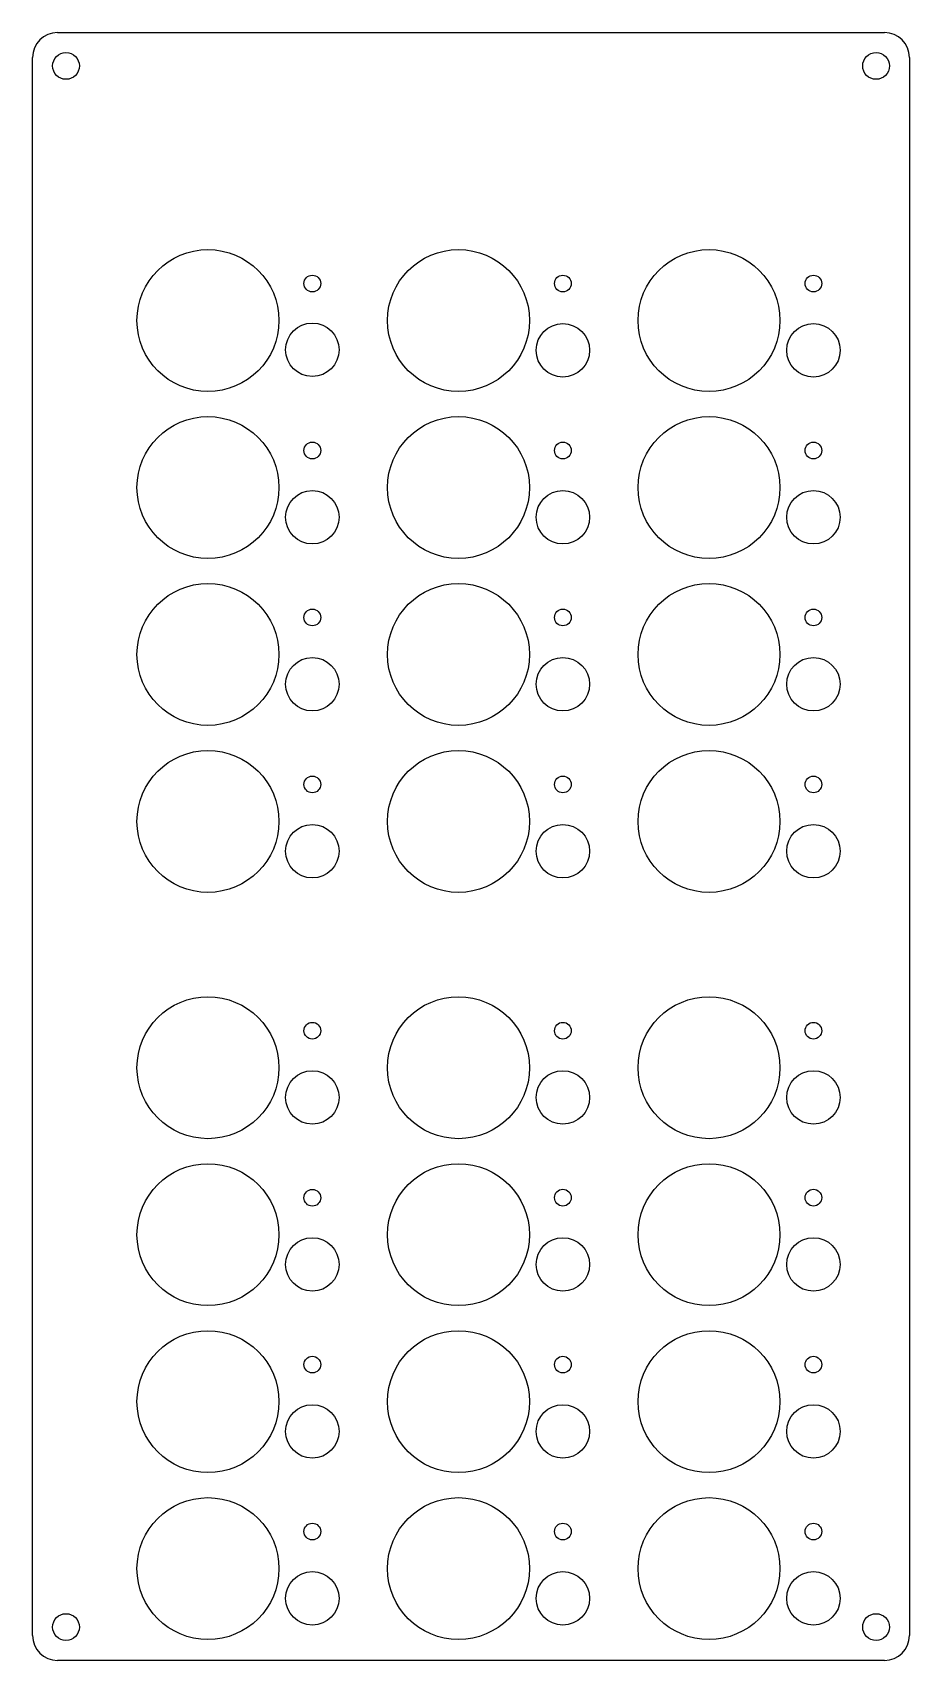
# Model space of a CAD drawing. Extents: x 2.13 to 6.26, y -9.33 to -1.65.
import ezdxf

# ---------------------------------------------------------------- set-up
doc = ezdxf.new("R2010")
doc.units = 0
doc.header["$MEASUREMENT"] = 0
doc.layers.add('BLACK', color=7, linetype='CONTINUOUS')

msp = doc.modelspace()

# ---------------------------------------------------------------- linework, layer by layer
at = {"layer": 'BLACK', "linetype": 'CONTINUOUS'}
for p, q in [((2.2441, -1.6535), (6.1417, -1.6535)), ((2.126, -9.2126), (2.126, -1.7717)), ((6.2598, -1.7717), (6.2598, -9.2126)), ((6.1417, -9.3307), (2.2441, -9.3307))]:
    msp.add_line(p, q, dxfattribs=at)
at = {"layer": 'BLACK'}
for centre, radius in [((2.2835, -1.811), 0.063), ((6.1024, -1.811), 0.063), ((2.9528, -3.0118), 0.3346), ((4.1339, -3.0118), 0.3346), ((5.315, -3.0118), 0.3346), ((3.4449, -2.8371), 0.0394), ((4.626, -2.8371), 0.0394), ((5.8071, -2.8371), 0.0394), ((3.4449, -3.1496), 0.126), ((4.626, -3.1521), 0.126), ((5.8071, -3.1521), 0.126), ((2.9528, -3.7992), 0.3346), ((4.1339, -3.7992), 0.3346), ((5.315, -3.7992), 0.3346), ((3.4449, -3.6245), 0.0394), ((4.626, -3.6245), 0.0394), ((5.8071, -3.6245), 0.0394), ((3.4449, -3.9395), 0.126), ((4.626, -3.9395), 0.126), ((5.8071, -3.9395), 0.126), ((2.9528, -4.5866), 0.3346), ((4.1339, -4.5866), 0.3346), ((5.315, -4.5866), 0.3346), ((3.4449, -4.4119), 0.0394), ((4.626, -4.4119), 0.0394), ((5.8071, -4.4119), 0.0394), ((3.4449, -4.7269), 0.126), ((4.626, -4.7269), 0.126), ((5.8071, -4.7269), 0.126), ((2.9528, -5.374), 0.3346), ((4.1339, -5.374), 0.3346), ((5.315, -5.374), 0.3346), ((3.4449, -5.1993), 0.0394), ((4.626, -5.1993), 0.0394), ((5.8071, -5.1993), 0.0394), ((3.4449, -5.5143), 0.126), ((4.626, -5.5143), 0.126), ((5.8071, -5.5143), 0.126), ((2.9528, -6.5354), 0.3346), ((4.1339, -6.5354), 0.3346), ((5.315, -6.5354), 0.3346), ((3.4449, -6.3608), 0.0394), ((4.626, -6.3608), 0.0394), ((5.8071, -6.3608), 0.0394), ((3.4449, -6.6757), 0.126), ((4.626, -6.6757), 0.126), ((5.8071, -6.6757), 0.126), ((2.9528, -7.3228), 0.3346), ((4.1339, -7.3228), 0.3346), ((5.315, -7.3228), 0.3346), ((3.4449, -7.1486), 0.0394), ((4.626, -7.1482), 0.0394), ((5.8071, -7.1482), 0.0394), ((3.4449, -7.4631), 0.126), ((4.626, -7.4631), 0.126), ((5.8071, -7.4631), 0.126), ((2.9528, -8.1102), 0.3346), ((4.1339, -8.1102), 0.3346), ((5.315, -8.1102), 0.3346), ((3.4449, -7.9356), 0.0394), ((4.626, -7.9356), 0.0394), ((5.8071, -7.9356), 0.0394), ((3.4449, -8.2505), 0.126), ((4.626, -8.2505), 0.126), ((5.8071, -8.2505), 0.126), ((2.9528, -8.8976), 0.3346), ((4.1339, -8.8976), 0.3346), ((5.315, -8.8976), 0.3346), ((3.4449, -8.723), 0.0394), ((4.626, -8.723), 0.0394), ((5.8071, -8.723), 0.0394), ((3.4449, -9.0379), 0.126), ((4.626, -9.0379), 0.126), ((5.8071, -9.0379), 0.126), ((2.2835, -9.1732), 0.063), ((6.1024, -9.1732), 0.063)]:
    msp.add_circle(centre, radius, dxfattribs=at)
for centre, start, end in [((2.2441, -1.7717), 90, 180), ((6.1417, -1.7717), 0, 90), ((2.2441, -9.2126), -180, -90), ((6.1417, -9.2126), -90, 0)]:
    msp.add_arc(centre, 0.1181, start, end, dxfattribs=at)

doc.saveas('drawing.dxf')
